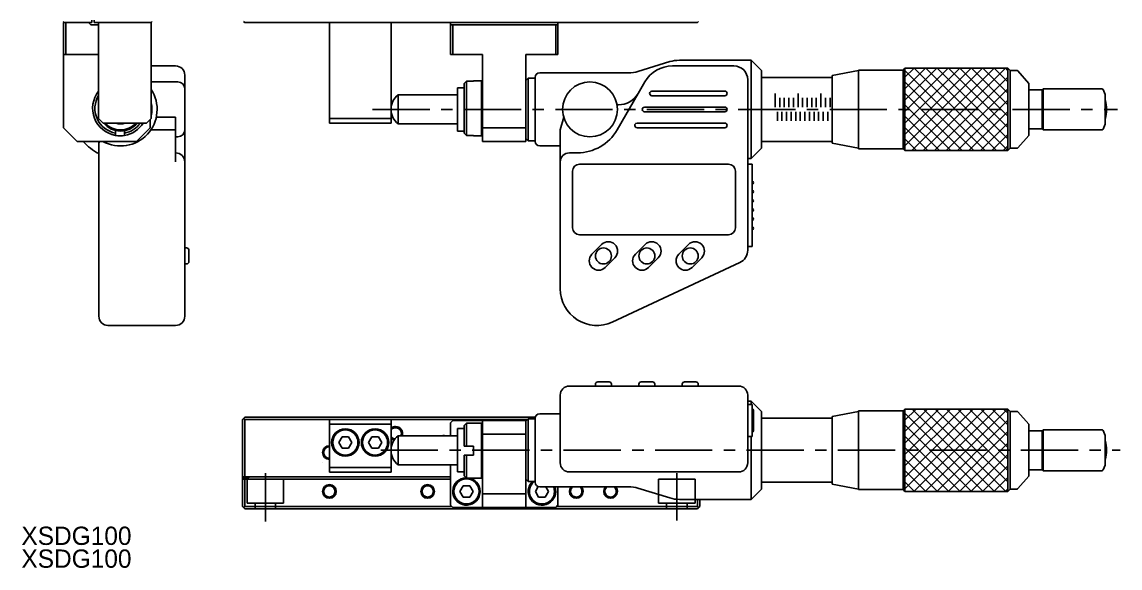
# Model space of a CAD drawing. Extents: x 17 to 494, y 13 to 284.
# Drawn here: x 17.4 to 257.5, y 13.2 to 132.6 of the extents above; entities that cross this region are included whole.
import ezdxf

# ---------------------------------------------------------------- set-up
doc = ezdxf.new("R2010")
doc.units = 0
doc.header["$LTSCALE"] = 10
doc.linetypes.add('CENTER', pattern=[2, 1.25, -0.25, 0.25, -0.25])
doc.linetypes.add('DASHED', pattern=[3.5, 2, -1.5])
doc.layers.get('0').update_dxf_attribs({"linetype": 'CONTINUOUS'})
doc.layers.add('CENTER', color=1, linetype='CENTER')
doc.styles.get("Standard").update_dxf_attribs({"font": 'FG教科書体NT-M'})

msp = doc.modelspace()

# ---------------------------------------------------------------- linework, layer by layer
at = {"color": 7, "linetype": 'CONTINUOUS'}
for p, q in [((26.625, 132.475), (26.375, 132.725)), ((26.425, 125.475), (26.425, 132.475)), ((26.425, 132.475), (26.625, 132.475)), ((32.625, 132.475), (26.625, 132.475)), ((26.925, 132.475), (26.925, 125.475)), ((32.425, 131.975), (31.925, 132.475)), ((32.625, 132.975), (32.625, 132.475)), ((33.125, 132.475), (33.125, 132.975)), ((45.625, 132.475), (33.125, 132.475)), ((34.125, 132.475), (34.125, 111.475)), ((45.875, 132.725), (45.625, 132.475)), ((45.625, 111.475), (45.625, 132.475)), ((65.844929, 132.725), (66.094929, 132.475)), ((84.594929, 132.475), (66.094929, 132.475)), ((84.594929, 132.475), (98.094929, 132.475)), ((84.594929, 111.475), (84.594929, 132.475)), ((98.094929, 132.475), (84.594929, 132.475)), ((98.094929, 132.475), (98.094929, 111.475)), ((165.094929, 132.475), (98.094929, 132.475)), ((111.094929, 131.975), (111.094929, 132.475)), ((134.594929, 132.475), (134.594929, 131.975)), ((165.094929, 132.475), (165.344929, 132.725)), ((34.125, 131.975), (32.425, 131.975)), ((111.094929, 125.475), (111.094929, 131.975)), ((111.094929, 131.975), (111.594929, 131.975)), ((111.594929, 131.975), (111.594929, 125.475)), ((134.094929, 131.975), (111.594929, 131.975)), ((134.094929, 125.475), (134.094929, 131.975)), ((134.094929, 131.975), (134.594929, 131.975)), ((134.594929, 131.975), (134.594929, 125.475)), ((26.925, 125.475), (26.425, 125.475)), ((26.425, 109.475), (26.425, 125.475)), ((26.925, 125.475), (34.125, 125.475)), ((111.594929, 125.475), (111.094929, 125.475)), ((111.594929, 125.475), (118.094929, 125.475)), ((118.094929, 125.475), (118.094929, 118.452846)), ((127.594929, 125.475), (134.094929, 125.475)), ((127.594929, 109.475), (127.594929, 125.475)), ((134.594929, 125.475), (134.094929, 125.475)), ((45.625, 122.975), (50.975, 122.975)), ((159.094984, 123.919461), (152.094875, 121.780539)), ((159.636381, 122.975), (173.094929, 122.975)), ((176.844929, 124.225), (161.140513, 124.225)), ((176.844929, 102.725), (176.844929, 124.225)), ((179.094929, 121.975), (176.844929, 124.225)), ((52.975, 120.975), (52.975, 118.475)), ((128.094929, 120.325), (127.594929, 119.825)), ((128.094929, 120.325), (128.094929, 106.625)), ((129.594929, 120.325), (128.094929, 120.325)), ((129.594929, 106.475), (129.594929, 120.475)), ((150.049346, 121.475), (130.594929, 121.475)), ((179.094929, 104.975), (179.094929, 121.975)), ((194.594929, 120.475), (179.094929, 120.475)), ((200.294929, 121.975), (194.594929, 120.867032)), ((194.594929, 106.082968), (194.594929, 120.867032)), ((200.294929, 122.075), (200.294929, 104.875)), ((210.094929, 122.075), (200.294929, 122.075)), ((210.494929, 122.475), (210.094929, 122.075)), ((210.094929, 104.875), (210.094929, 122.075)), ((210.494929, 122.475), (210.494929, 104.475)), ((232.994929, 122.475), (210.494929, 122.475)), ((232.994929, 104.475), (232.994929, 122.475)), ((233.494929, 121.975), (232.994929, 122.475)), ((233.494929, 104.975), (233.494929, 121.975)), ((234.960608, 121.975), (233.494929, 121.975)), ((237.594929, 119.175), (235.18439, 121.874805)), ((51.475, 119.475), (45.625, 119.475)), ((52.975, 118.475), (52.975, 117.975)), ((52.975, 117.975), (52.975, 113.475)), ((112.594929, 108.725), (112.594929, 118.225)), ((114.094929, 118.225), (112.594929, 118.225)), ((114.094929, 119.111177), (114.594929, 119.61893)), ((114.094929, 108.294524), (114.094929, 119.111177)), ((114.094929, 118.346409), (114.094929, 119.111177)), ((114.594929, 119.61893), (114.594929, 107.786771)), ((114.594929, 119.61893), (116.094929, 119.61893)), ((116.094929, 119.61893), (116.094929, 119.702851)), ((116.094929, 119.61893), (116.094929, 119.702851)), ((117.894929, 119.702851), (116.094929, 119.702851)), ((117.894929, 107.702851), (117.894929, 119.702851)), ((118.094929, 119.502851), (117.894929, 119.702851)), ((118.094929, 118.452846), (118.094929, 109.475)), ((152.130828, 116.975), (153.574204, 119.475)), ((176.094929, 82.69734), (176.094929, 119.975)), ((237.594929, 107.775), (237.594929, 119.175)), ((240.494929, 117.725), (237.594929, 117.725)), ((240.744929, 117.975), (240.494929, 117.725)), ((240.494929, 109.225), (240.494929, 117.725)), ((240.744929, 117.975), (240.744929, 108.975)), ((253.554725, 117.975), (240.744929, 117.975)), ((254.294929, 116.725), (253.829843, 117.794625)), ((99.661953, 110.3), (99.661953, 116.65)), ((112.594929, 116.65), (99.661953, 116.65)), ((147.512026, 108.975), (152.130828, 116.975)), ((155.146618, 117.475), (171.094929, 117.475)), ((171.094929, 116.475), (155.146618, 116.475)), ((254.294929, 110.225), (254.294929, 116.725)), ((52.975, 113.475), (52.975, 108.975)), ((147.511009, 114.475), (147.800701, 114.475)), ((153.514542, 113.975), (171.094929, 113.975)), ((171.094929, 112.975), (153.514542, 112.975)), ((34.125, 111.475), (35.125, 110.475)), ((44.625, 110.475), (45.625, 111.475)), ((45.425, 111.275), (45.425, 109.475)), ((46.740593, 111.767224), (50.975, 111.767224)), ((50.975, 108.975), (50.975, 111.767224)), ((84.594929, 111.475), (98.094929, 111.475)), ((84.594929, 110.475), (84.594929, 111.475)), ((98.094929, 111.475), (98.094929, 110.475)), ((135.094929, 108.975), (135.843104, 111.767224)), ((26.425, 109.475), (29.425, 106.475)), ((35.125, 110.475), (44.625, 110.475)), ((37.822121, 108.85481), (37.822121, 108.294524)), ((37.822121, 108.294524), (37.822121, 107.786771)), ((39.822121, 108.294524), (39.822121, 108.810488)), ((39.822121, 107.786771), (39.822121, 108.810488)), ((39.822121, 107.786771), (39.822121, 108.294524)), ((42.425, 106.475), (45.425, 109.475)), ((45.539378, 108.975), (50.975, 108.975)), ((50.975, 108.975), (50.975, 101.975)), ((52.975, 108.975), (52.975, 107.975)), ((98.094929, 110.475), (84.594929, 110.475)), ((99.661953, 110.3), (112.594929, 110.3)), ((112.594929, 108.725), (114.094929, 108.725)), ((114.094929, 108.294524), (114.094929, 109.059292)), ((114.594929, 107.786771), (114.094929, 108.294524)), ((118.094929, 109.475), (127.594929, 109.475)), ((118.094929, 108.952856), (118.094929, 109.475)), ((118.094929, 106.475), (118.094929, 108.952856)), ((127.594929, 109.475), (127.594929, 106.475)), ((135.094929, 108.975), (135.094929, 101.975)), ((151.882465, 110.475), (171.094929, 110.475)), ((171.094929, 109.475), (151.882465, 109.475)), ((237.594929, 109.225), (240.494929, 109.225)), ((240.494929, 109.225), (240.744929, 108.975)), ((240.744929, 108.975), (253.554725, 108.975)), ((253.829843, 109.155375), (254.294929, 110.225)), ((42.425, 106.475), (29.425, 106.475)), ((34.175, 106.113784), (34.329426, 106.475141)), ((34.175, 106.113784), (34.175, 74.225)), ((50.975, 107.475), (51.475, 107.475)), ((52.975, 101.975), (52.975, 107.975)), ((116.094929, 107.786771), (114.594929, 107.786771)), ((116.094929, 107.702851), (116.094929, 107.786771)), ((116.094929, 107.702851), (116.094929, 107.786771)), ((116.094929, 107.702851), (117.894929, 107.702851)), ((117.894929, 107.702851), (118.094929, 107.902851)), ((127.594929, 106.475), (118.094929, 106.475)), ((127.594929, 107.125), (128.094929, 106.625)), ((128.094929, 106.625), (129.594929, 106.625)), ((179.094929, 106.475), (194.594929, 106.475)), ((194.594929, 106.082968), (200.294929, 104.975)), ((235.18439, 105.075195), (237.594929, 107.775)), ((130.594929, 105.475), (135.094929, 105.475)), ((137.094929, 103.975), (138.851772, 103.975)), ((176.844929, 102.725), (179.094929, 104.975)), ((200.294929, 104.875), (210.094929, 104.875)), ((210.094929, 104.875), (210.494929, 104.475)), ((210.494929, 104.475), (232.994929, 104.475)), ((232.994929, 104.475), (233.494929, 104.975)), ((233.494929, 104.975), (234.960608, 104.975)), ((52.975, 101.975), (52.975, 74.225)), ((135.094929, 101.975), (135.094929, 74.225)), ((171.894929, 101.475), (139.294929, 101.475)), ((176.094929, 102.725), (176.844929, 102.725)), ((176.094929, 101.475), (177.094929, 101.475)), ((177.094929, 101.475), (177.094929, 99.475)), ((137.794929, 99.975), (137.794929, 87.575)), ((173.394929, 87.575), (173.394929, 99.975)), ((177.094929, 99.475), (177.094929, 85.475)), ((177.094929, 97.725), (177.144929, 97.725)), ((177.094929, 97.225), (177.144929, 97.225)), ((177.094929, 95.725), (177.144929, 95.725)), ((177.094929, 95.225), (177.144929, 95.225)), ((177.094929, 93.725), (177.144929, 93.725)), ((177.094929, 93.225), (177.144929, 93.225)), ((177.094929, 91.725), (177.144929, 91.725)), ((177.094929, 91.225), (177.144929, 91.225)), ((177.094929, 89.725), (177.144929, 89.725)), ((177.094929, 89.225), (177.144929, 89.225)), ((177.094929, 87.725), (177.144929, 87.725)), ((177.094929, 87.225), (177.144929, 87.225)), ((139.294929, 86.075), (171.894929, 86.075)), ((177.094929, 85.475), (177.094929, 83.475)), ((53.375, 83.16434), (52.975, 83.16434)), ((53.875, 82.66434), (53.875, 81.41434)), ((144.145361, 83.924569), (142.02404, 81.803249)), ((153.645361, 83.924569), (151.52404, 81.803249)), ((163.145361, 83.924569), (161.02404, 81.803249)), ((176.094929, 83.475), (177.094929, 83.475)), ((52.975, 79.66434), (53.375, 79.66434)), ((53.875, 81.41434), (53.875, 80.16434)), ((144.923178, 78.904111), (147.044498, 81.025431)), ((174.362784, 79.978417), (146.475876, 66.974538)), ((154.423178, 78.904111), (156.544498, 81.025431)), ((163.923178, 78.904111), (166.044498, 81.025431)), ((34.175, 68.225), (34.175, 74.225)), ((52.975, 74.225), (52.975, 68.225)), ((36.175, 66.225), (50.975, 66.225)), ((137.094929, 52.975), (145.630639, 52.975)), ((142.784269, 53.375), (142.784269, 52.975)), ((143.284269, 53.875), (145.784269, 53.875)), ((145.630639, 52.975), (173.517548, 52.975)), ((146.284269, 52.975), (146.284269, 53.375)), ((152.284269, 53.375), (152.284269, 52.975)), ((152.784269, 53.875), (155.284269, 53.875)), ((155.784269, 52.975), (155.784269, 53.375)), ((161.784269, 53.375), (161.784269, 52.975)), ((162.284269, 53.875), (164.784269, 53.875)), ((165.284269, 52.975), (165.284269, 53.375)), ((173.517548, 52.975), (174.094929, 52.975)), ((135.094929, 36.175), (135.094929, 50.975)), ((176.094929, 36.175), (176.094929, 50.975)), ((176.844929, 49.675), (176.094929, 49.675)), ((176.094929, 48.925), (177.094929, 48.925)), ((179.094929, 47.425), (176.844929, 49.675)), ((176.844929, 48.925), (176.844929, 49.675)), ((177.094929, 48.925), (177.094929, 46.925)), ((65.594929, 45.625), (65.844929, 45.875)), ((66.094929, 46.125), (65.844929, 45.875)), ((65.844929, 45.875), (66.094929, 45.625)), ((66.094929, 46.125), (129.615134, 46.125)), ((128.094929, 45.775), (127.594929, 45.275)), ((128.094929, 45.775), (128.094929, 32.075)), ((129.594929, 45.775), (128.094929, 45.775)), ((129.594929, 31.925), (129.594929, 45.925)), ((135.094929, 46.925), (130.594929, 46.925)), ((177.094929, 47.925), (177.144929, 47.925)), ((177.094929, 46.925), (177.094929, 43.925)), ((177.394929, 47.675), (177.394929, 43.175)), ((179.094929, 30.425), (179.094929, 47.425)), ((194.594929, 45.925), (179.094929, 45.925)), ((200.294929, 47.425), (194.594929, 46.317032)), ((194.594929, 31.532968), (194.594929, 46.317032)), ((200.294929, 47.525), (200.294929, 30.325)), ((210.094929, 47.525), (200.294929, 47.525)), ((210.494929, 47.925), (210.094929, 47.525)), ((210.094929, 30.325), (210.094929, 47.525)), ((210.494929, 47.925), (210.494929, 29.925)), ((232.994929, 47.925), (210.494929, 47.925)), ((232.994929, 29.925), (232.994929, 47.925)), ((233.494929, 47.425), (232.994929, 47.925)), ((233.494929, 38.925), (233.494929, 47.425)), ((234.960608, 47.425), (233.494929, 47.425)), ((237.594929, 44.625), (235.18439, 47.324805)), ((65.594929, 33.125), (65.594929, 45.625)), ((66.094929, 45.625), (66.094929, 33.125)), ((84.594929, 45.625), (66.094929, 45.625)), ((84.594929, 44.625), (84.594929, 45.625)), ((84.594929, 45.625), (98.094929, 45.625)), ((98.094929, 44.625), (84.594929, 44.625)), ((84.594929, 35.125), (84.594929, 44.625)), ((98.094929, 45.625), (98.094929, 44.625)), ((127.944929, 45.625), (98.094929, 45.625)), ((98.094929, 35.125), (98.094929, 44.625)), ((111.594929, 45.425), (111.094929, 44.925)), ((111.094929, 42.1), (111.094929, 44.925)), ((111.594929, 45.425), (118.094929, 45.425)), ((112.594929, 38.925), (112.594929, 43.675)), ((114.094929, 43.675), (112.594929, 43.675)), ((114.594929, 44.822121), (114.094929, 44.322121)), ((114.094929, 39.822121), (114.094929, 44.322121)), ((114.594929, 44.822121), (114.594929, 39.822121)), ((117.894929, 44.822121), (114.594929, 44.822121)), ((117.894929, 38.822121), (117.894929, 44.822121)), ((118.094929, 44.622121), (117.894929, 44.822121)), ((118.094929, 45.425), (127.594929, 45.425)), ((118.094929, 42.425), (118.094929, 45.425)), ((127.594929, 45.425), (127.594929, 42.425)), ((127.594929, 45.425), (127.744929, 45.425)), ((177.094929, 43.925), (177.094929, 41.925)), ((237.594929, 33.225), (237.594929, 44.625)), ((240.744929, 43.425), (240.494929, 43.175)), ((240.744929, 43.425), (240.744929, 34.425)), ((253.554725, 43.425), (240.744929, 43.425)), ((254.294929, 42.175), (253.829843, 43.244625)), ((86.651554, 40.625), (87.373242, 41.875)), ((87.373242, 41.875), (88.816617, 41.875)), ((88.816617, 41.875), (89.538305, 40.625)), ((93.151554, 40.625), (93.873242, 41.875)), ((93.873242, 41.875), (95.316617, 41.875)), ((95.316617, 41.875), (96.038305, 40.625)), ((99.661953, 35.75), (99.661953, 42.1)), ((112.594929, 42.1), (99.661953, 42.1)), ((127.594929, 42.425), (118.094929, 42.425)), ((118.094929, 42.425), (118.094929, 29.425)), ((127.594929, 29.425), (127.594929, 42.425)), ((176.094929, 41.925), (177.094929, 41.925)), ((176.844929, 28.175), (176.844929, 41.925)), ((177.094929, 42.925), (177.144929, 42.925)), ((240.494929, 43.175), (237.594929, 43.175)), ((240.494929, 34.675), (240.494929, 43.175)), ((254.294929, 35.675), (254.294929, 42.175)), ((87.373242, 39.375), (86.651554, 40.625)), ((88.816617, 39.375), (87.373242, 39.375)), ((89.538305, 40.625), (88.816617, 39.375)), ((93.873242, 39.375), (93.151554, 40.625)), ((95.316617, 39.375), (93.873242, 39.375)), ((96.038305, 40.625), (95.316617, 39.375)), ((112.594929, 34.175), (112.594929, 38.925)), ((114.594929, 39.822121), (114.094929, 39.822121)), ((116.094929, 39.822121), (114.594929, 39.822121)), ((116.094929, 37.822121), (116.094929, 39.822121)), ((117.894929, 32.822121), (117.894929, 38.822121)), ((233.494929, 30.425), (233.494929, 38.925)), ((114.094929, 33.322121), (114.094929, 37.822121)), ((114.094929, 37.822121), (114.594929, 37.822121)), ((114.594929, 37.822121), (114.594929, 32.822121)), ((114.594929, 37.822121), (116.094929, 37.822121)), ((84.594929, 35.125), (98.094929, 35.125)), ((84.594929, 34.125), (84.594929, 35.125)), ((98.094929, 34.125), (84.594929, 34.125)), ((98.094929, 35.125), (98.094929, 34.125)), ((99.661953, 35.75), (112.594929, 35.75)), ((111.094929, 26.925), (111.094929, 35.75)), ((112.594929, 34.175), (114.094929, 34.175)), ((145.630639, 34.175), (137.094929, 34.175)), ((173.517548, 34.175), (145.630639, 34.175)), ((174.094929, 34.175), (173.517548, 34.175)), ((237.594929, 34.675), (240.494929, 34.675)), ((240.494929, 34.675), (240.744929, 34.425)), ((240.744929, 34.425), (253.554725, 34.425)), ((253.829843, 34.605375), (254.294929, 35.675)), ((66.094929, 33.125), (65.594929, 33.125)), ((65.594929, 33.125), (65.594929, 32.875)), ((65.594929, 32.875), (66.994929, 32.875)), ((65.594929, 32.625), (65.594929, 32.875)), ((65.594929, 26.625), (65.594929, 32.625)), ((65.594929, 32.625), (66.094929, 32.625)), ((66.094929, 33.125), (111.094929, 33.125)), ((66.094929, 32.625), (66.094929, 26.625)), ((111.094929, 32.625), (66.094929, 32.625)), ((66.994929, 33.125), (66.994929, 32.875)), ((114.094929, 33.322121), (114.594929, 32.822121)), ((114.594929, 32.822121), (117.894929, 32.822121)), ((117.894929, 32.822121), (118.094929, 33.022121)), ((127.594929, 32.575), (128.094929, 32.075)), ((128.094929, 32.075), (129.594929, 32.075)), ((179.094929, 31.925), (194.594929, 31.925)), ((194.594929, 31.532968), (200.294929, 30.425)), ((235.18439, 30.525195), (237.594929, 33.225)), ((113.151554, 29.925), (113.873242, 31.175)), ((113.873242, 28.675), (113.151554, 29.925)), ((113.873242, 31.175), (115.316617, 31.175)), ((115.316617, 31.175), (116.038305, 29.925)), ((116.038305, 29.925), (115.316617, 28.675)), ((118.094929, 29.425), (127.594929, 29.425)), ((118.094929, 26.425), (118.094929, 29.425)), ((127.594929, 29.425), (127.594929, 26.425)), ((129.651554, 29.925), (130.261868, 30.982095)), ((130.373242, 28.675), (129.651554, 29.925)), ((130.594929, 30.925), (150.049346, 30.925)), ((132.538305, 29.925), (131.816617, 28.675)), ((131.960955, 30.925), (132.538305, 29.925)), ((134.594929, 30.925), (134.594929, 26.925)), ((152.094875, 30.619461), (159.094984, 28.480539)), ((176.844929, 28.175), (179.094929, 30.425)), ((200.294929, 30.325), (210.094929, 30.325)), ((210.094929, 30.325), (210.494929, 29.925)), ((210.494929, 29.925), (232.994929, 29.925)), ((232.994929, 29.925), (233.494929, 30.425)), ((233.494929, 30.425), (234.960608, 30.425)), ((65.844929, 26.375), (65.594929, 26.625)), ((66.094929, 26.625), (65.844929, 26.375)), ((66.094929, 26.625), (111.394929, 26.625)), ((111.094929, 26.925), (111.594929, 26.425)), ((118.094929, 26.425), (111.594929, 26.425)), ((115.316617, 28.675), (113.873242, 28.675)), ((127.594929, 26.425), (118.094929, 26.425)), ((134.094929, 26.425), (127.594929, 26.425)), ((131.816617, 28.675), (130.373242, 28.675)), ((134.094929, 26.425), (134.594929, 26.925)), ((134.294929, 26.625), (165.094929, 26.625)), ((161.140513, 28.175), (176.844929, 28.175)), ((165.094929, 26.625), (165.094929, 28.175)), ((165.344929, 26.375), (165.094929, 26.625)), ((165.594929, 26.625), (165.344929, 26.375)), ((165.594929, 28.175), (165.594929, 26.625)), ((66.094929, 26.125), (65.844929, 26.375)), ((165.094929, 26.125), (66.094929, 26.125)), ((165.344929, 26.375), (165.094929, 26.125))]:
    msp.add_line(p, q, dxfattribs=at)
at = {"color": 3, "linetype": 'CONTINUOUS'}
for p, q in [((210.494929, 120.494929), (212.475, 122.475)), ((210.494929, 117.994929), (214.975, 122.475)), ((210.494929, 115.494929), (217.475, 122.475)), ((210.494929, 112.994929), (219.975, 122.475)), ((210.494929, 110.494929), (222.475, 122.475)), ((210.494929, 107.994929), (224.975, 122.475)), ((210.494929, 105.494929), (227.475, 122.475)), ((210.494929, 122.005071), (228.025, 104.475)), ((211.975, 104.475), (229.975, 122.475)), ((212.525, 122.475), (230.525, 104.475)), ((214.475, 104.475), (232.475, 122.475)), ((215.025, 122.475), (232.994929, 104.505071)), ((216.975, 104.475), (232.994929, 120.494929)), ((217.525, 122.475), (232.994929, 107.005071)), ((220.025, 122.475), (232.994929, 109.505071)), ((222.525, 122.475), (232.994929, 112.005071)), ((225.025, 122.475), (232.994929, 114.505071)), ((227.525, 122.475), (232.994929, 117.005071)), ((230.025, 122.475), (232.994929, 119.505071)), ((232.525, 122.475), (232.994929, 122.005071)), ((210.494929, 119.505071), (225.525, 104.475)), ((219.475, 104.475), (232.994929, 117.994929)), ((182.094929, 113.975), (182.094929, 116.975)), ((183.094929, 113.975), (183.094929, 115.975)), ((184.094929, 113.975), (184.094929, 115.975)), ((185.094929, 113.975), (185.094929, 115.975)), ((186.094929, 113.975), (186.094929, 115.975)), ((187.094929, 113.975), (187.094929, 116.975)), ((188.094929, 113.975), (188.094929, 115.975)), ((189.094929, 113.975), (189.094929, 115.975)), ((190.094929, 113.975), (190.094929, 115.975)), ((191.094929, 113.975), (191.094929, 115.975)), ((192.094929, 113.975), (192.094929, 116.975)), ((193.094929, 113.975), (193.094929, 115.975)), ((194.094929, 113.975), (194.094929, 115.975)), ((210.494929, 117.005071), (223.025, 104.475)), ((221.975, 104.475), (232.994929, 115.494929)), ((182.594929, 110.975), (182.594929, 112.975)), ((183.594929, 110.975), (183.594929, 112.975)), ((184.594929, 110.975), (184.594929, 112.975)), ((185.594929, 110.975), (185.594929, 112.975)), ((186.594929, 110.975), (186.594929, 112.975)), ((187.594929, 110.975), (187.594929, 112.975)), ((188.594929, 110.975), (188.594929, 112.975)), ((189.594929, 110.975), (189.594929, 112.975)), ((190.594929, 110.975), (190.594929, 112.975)), ((191.594929, 110.975), (191.594929, 112.975)), ((192.594929, 110.975), (192.594929, 112.975)), ((193.594929, 110.975), (193.594929, 112.975)), ((210.494929, 114.505071), (220.525, 104.475)), ((224.475, 104.475), (232.994929, 112.994929)), ((210.494929, 112.005071), (218.025, 104.475)), ((226.975, 104.475), (232.994929, 110.494929)), ((210.494929, 109.505071), (215.525, 104.475)), ((210.494929, 107.005071), (213.025, 104.475)), ((229.475, 104.475), (232.994929, 107.994929)), ((210.494929, 104.505071), (210.525, 104.475)), ((231.975, 104.475), (232.994929, 105.494929)), ((210.494929, 45.494929), (212.925, 47.925)), ((210.494929, 42.994929), (215.425, 47.925)), ((210.494929, 40.494929), (217.925, 47.925)), ((210.494929, 37.994929), (220.425, 47.925)), ((210.494929, 35.494929), (222.925, 47.925)), ((210.494929, 32.994929), (225.425, 47.925)), ((210.494929, 30.494929), (227.925, 47.925)), ((210.494929, 47.005071), (227.575, 29.925)), ((212.075, 47.925), (230.075, 29.925)), ((212.425, 29.925), (230.425, 47.925)), ((214.575, 47.925), (232.575, 29.925)), ((214.925, 29.925), (232.925, 47.925)), ((217.075, 47.925), (232.994929, 32.005071)), ((219.575, 47.925), (232.994929, 34.505071)), ((222.075, 47.925), (232.994929, 37.005071)), ((224.575, 47.925), (232.994929, 39.505071)), ((227.075, 47.925), (232.994929, 42.005071)), ((229.575, 47.925), (232.994929, 44.505071)), ((232.075, 47.925), (232.994929, 47.005071)), ((210.494929, 44.505071), (225.075, 29.925)), ((217.425, 29.925), (232.994929, 45.494929)), ((210.494929, 42.005071), (222.575, 29.925)), ((219.925, 29.925), (232.994929, 42.994929)), ((210.494929, 39.505071), (220.075, 29.925)), ((222.425, 29.925), (232.994929, 40.494929)), ((210.494929, 37.005071), (217.575, 29.925)), ((224.925, 29.925), (232.994929, 37.994929)), ((210.494929, 34.505071), (215.075, 29.925)), ((227.425, 29.925), (232.994929, 35.494929)), ((210.494929, 32.005071), (212.575, 29.925)), ((229.925, 29.925), (232.994929, 32.994929)), ((232.425, 29.925), (232.994929, 30.494929))]:
    msp.add_line(p, q, dxfattribs=at)
at = {"color": 3, "linetype": 'DASHED'}
for p, q in [((83.119441, 36.248464), (83.119302, 36.246193)), ((66.594929, 32.625), (66.594929, 27.325)), ((74.594929, 27.325), (74.594929, 32.625)), ((156.594929, 32.625), (156.594929, 27.325)), ((156.594929, 32.625), (164.594929, 32.625)), ((164.594929, 27.325), (164.594929, 32.625)), ((66.594929, 27.325), (74.594929, 27.325)), ((68.344929, 27.325), (68.344929, 26.125)), ((72.844929, 26.125), (72.844929, 27.325)), ((156.594929, 27.325), (164.594929, 27.325)), ((158.344929, 27.325), (158.344929, 26.125)), ((162.844929, 26.125), (162.844929, 27.325))]:
    msp.add_line(p, q, dxfattribs=at)
at = {"color": 7, "linetype": 'CONTINUOUS'}
for centre, radius in [((141.594929, 113.475), 6), ((144.534269, 81.41434), 1.75), ((154.034269, 81.41434), 1.75), ((163.534269, 81.41434), 1.75), ((88.094929, 40.625), 3), ((88.094929, 40.625), 2.75), ((94.594929, 40.625), 3), ((94.594929, 40.625), 2.75), ((114.594929, 29.925), 2.75), ((84.594929, 29.925), 1.25), ((106.094929, 29.925), 1.25)]:
    msp.add_circle(centre, radius, dxfattribs=at)
at = {"color": 3, "linetype": 'CONTINUOUS'}
for centre in [(84.594929, 29.925), (106.094929, 29.925)]:
    msp.add_circle(centre, 1.5, dxfattribs=at)
at = {"color": 7, "linetype": 'CONTINUOUS'}
for centre, radius, start, end in [((50.975, 120.975), 2, 0, 90), ((159.636381, 115.975), 7, 90, 150), ((161.140513, 117.225), 7, 90, 106.990823), ((173.094929, 119.975), 3, 0, 90), ((130.594929, 120.475), 1, 90, 180), ((150.049346, 128.475), 7, 270, 286.990823), ((234.960608, 121.675), 0.3, 41.7603, 90), ((38.925, 113.475), 8, 241.044976, 33.12294), ((51.475, 117.975), 1.5, 0, 90), ((253.554725, 117.675), 0.3, 23.5, 90), ((38.822121, 113.702851), 6, 141.522583, 260.405932), ((38.822121, 113.702851), 5.5, 148.651852, 259.524318), ((102.094929, 113.475), 4, 127.462651, 180), ((147.800701, 119.475), 5, 270, 330), ((155.146618, 116.975), 0.5, 155, 270), ((155.146618, 116.975), 0.5, 90, 155), ((171.094929, 116.975), 0.5, 0, 90), ((171.094929, 116.975), 0.5, 270, 0), ((247.594929, 113.475), 7, 0, 16.834981), ((38.925, 113.475), 6.85, 347.987492, 12.012508), ((102.094929, 113.475), 4, 180, 232.537349), ((153.514542, 113.475), 0.5, 155, 270), ((153.514542, 113.475), 0.5, 90, 155), ((171.094929, 113.475), 0.5, 0, 90), ((171.094929, 113.475), 0.5, 270, 0), ((247.594929, 113.475), 7, 343.165019, 0), ((38.925, 113.475), 4.75, 219.166711, 270), ((38.925, 113.475), 3.175, 250.888268, 289.111732), ((38.925, 113.475), 4.75, 270, 320.833289), ((38.822121, 113.702851), 6, 279.594068, 327.4541), ((38.822121, 113.702851), 5.5, 280.475682, 324.06395), ((51.475, 108.975), 1.5, 270, 0), ((138.851772, 113.975), 10, 270, 330), ((151.882465, 109.975), 0.5, 155, 270), ((151.882465, 109.975), 0.5, 90, 155), ((171.094929, 109.975), 0.5, 0, 90), ((171.094929, 109.975), 0.5, 270, 0), ((253.554725, 109.275), 0.3, 270, 336.5), ((38.925, 113.475), 10.75, 220.629329, 243.777353), ((38.822121, 113.702851), 6, 260.405932, 279.594068), ((130.594929, 106.475), 1, 180, 270), ((50.975, 101.975), 2, 0, 90), ((137.094929, 101.975), 2, 90, 180), ((234.960608, 105.275), 0.3, 270, 318.2397), ((139.294929, 99.975), 1.5, 90, 180), ((171.894929, 99.975), 1.5, 0, 90), ((177.144929, 97.475), 0.25, 0, 90), ((177.144929, 97.475), 0.25, 270, 0), ((177.144929, 95.475), 0.25, 0, 90), ((177.144929, 95.475), 0.25, 270, 0), ((177.144929, 93.475), 0.25, 0, 90), ((177.144929, 93.475), 0.25, 270, 0), ((177.144929, 91.475), 0.25, 0, 90), ((177.144929, 91.475), 0.25, 270, 0), ((177.144929, 89.475), 0.25, 0, 90), ((177.144929, 89.475), 0.25, 270, 0), ((139.294929, 87.575), 1.5, 180, 270), ((171.894929, 87.575), 1.5, 270, 0), ((177.144929, 87.475), 0.25, 0, 90), ((177.144929, 87.475), 0.25, 270, 0), ((145.594929, 82.475), 2.05, 315, 135), ((155.094929, 82.475), 2.05, 315, 135), ((164.594929, 82.475), 2.05, 315, 135), ((53.375, 82.66434), 0.5, 0, 90), ((143.473609, 80.35368), 2.05, 135, 315), ((152.973609, 80.35368), 2.05, 135, 315), ((162.473609, 80.35368), 2.05, 135, 315), ((173.094929, 82.69734), 3, 295, 0), ((53.375, 80.16434), 0.5, 270, 0), ((143.094929, 74.225), 8, 180, 295), ((36.175, 68.225), 2, 180, 270), ((50.975, 68.225), 2, 270, 0), ((137.094929, 50.975), 2, 90, 180), ((143.284269, 53.375), 0.5, 90, 180), ((145.784269, 53.375), 0.5, 0, 90), ((152.784269, 53.375), 0.5, 90, 180), ((155.284269, 53.375), 0.5, 0, 90), ((162.284269, 53.375), 0.5, 90, 180), ((164.784269, 53.375), 0.5, 0, 90), ((174.094929, 50.975), 2, 0, 90), ((130.594929, 45.925), 1, 90, 180), ((177.144929, 47.675), 0.25, 0, 90), ((234.960608, 47.125), 0.3, 41.7603, 90), ((99.094929, 42.625), 1.25, 335.165413, 143.130102), ((253.554725, 43.125), 0.3, 23.5, 90), ((102.094929, 38.925), 4, 127.462651, 180), ((99.094929, 42.625), 1.25, 216.869898, 262.902941), ((177.144929, 43.175), 0.25, 270, 0), ((247.594929, 38.925), 7, 0, 16.834981), ((84.594929, 38.425), 1.25, 90, 180), ((102.094929, 38.925), 4, 180, 232.537349), ((247.594929, 38.925), 7, 343.165019, 0), ((84.594929, 38.425), 1.25, 180, 270), ((137.094929, 36.175), 2, 180, 270), ((174.094929, 36.175), 2, 270, 0), ((253.554725, 34.725), 0.3, 270, 336.5), ((114.594929, 29.925), 3, 91.932624, 74.951615), ((131.094929, 29.925), 3, 134.220044, 19.471221), ((131.094929, 29.925), 2.75, 128.572651, 21.323686), ((130.594929, 31.925), 1, 180, 270), ((138.594929, 29.925), 1.25, 126.869898, 180), ((138.594929, 29.925), 1.25, 180, 53.130102), ((146.094929, 29.925), 1.25, 126.869898, 180), ((146.094929, 29.925), 1.25, 180, 53.130102), ((150.049346, 23.925), 7, 73.009177, 90), ((234.960608, 30.725), 0.3, 270, 318.2397), ((161.140513, 35.175), 7, 253.009177, 270)]:
    msp.add_arc(centre, radius, start, end, dxfattribs=at)
at = {"color": 3, "linetype": 'CONTINUOUS'}
for centre, radius, start, end in [((38.822121, 113.702851), 4.75, 171.442691, 188.557309), ((38.925, 113.475), 4.5, 221.810315, 318.189685), ((99.094929, 42.625), 1.5, 90, 131.810315), ((99.094929, 42.625), 1.5, 339.512685, 90), ((99.094929, 42.625), 1.5, 228.189685, 257.761993), ((109.594929, 40.625), 1.5, 90, 100.475314), ((109.594929, 40.625), 1.5, 79.524686, 90), ((84.594929, 38.425), 1.5, 90, 270), ((138.594929, 29.925), 1.5, 138.189685, 41.810315), ((146.094929, 29.925), 1.5, 138.189685, 41.810315)]:
    msp.add_arc(centre, radius, start, end, dxfattribs=at)
at = {"layer": 'CENTER', "color": 1, "linetype": 'CENTER'}
for p, q in [((94.04, 113.475), (256.94, 113.475)), ((95.84, 38.925), (257.53, 38.925)), ((70.594929, 33.89), (70.594929, 23.37)), ((160.594929, 33.89), (160.594929, 23.53))]:
    msp.add_line(p, q, dxfattribs=at)

# ---------------------------------------------------------------- texts
at = {"color": 7, "linetype": 'CONTINUOUS'}
for p in [(17.242014, 18.217708), (17.242014, 13.217708)]:
    msp.add_text('XSDG100', height=4, dxfattribs=at).set_placement(p)

doc.saveas('drawing.dxf')
